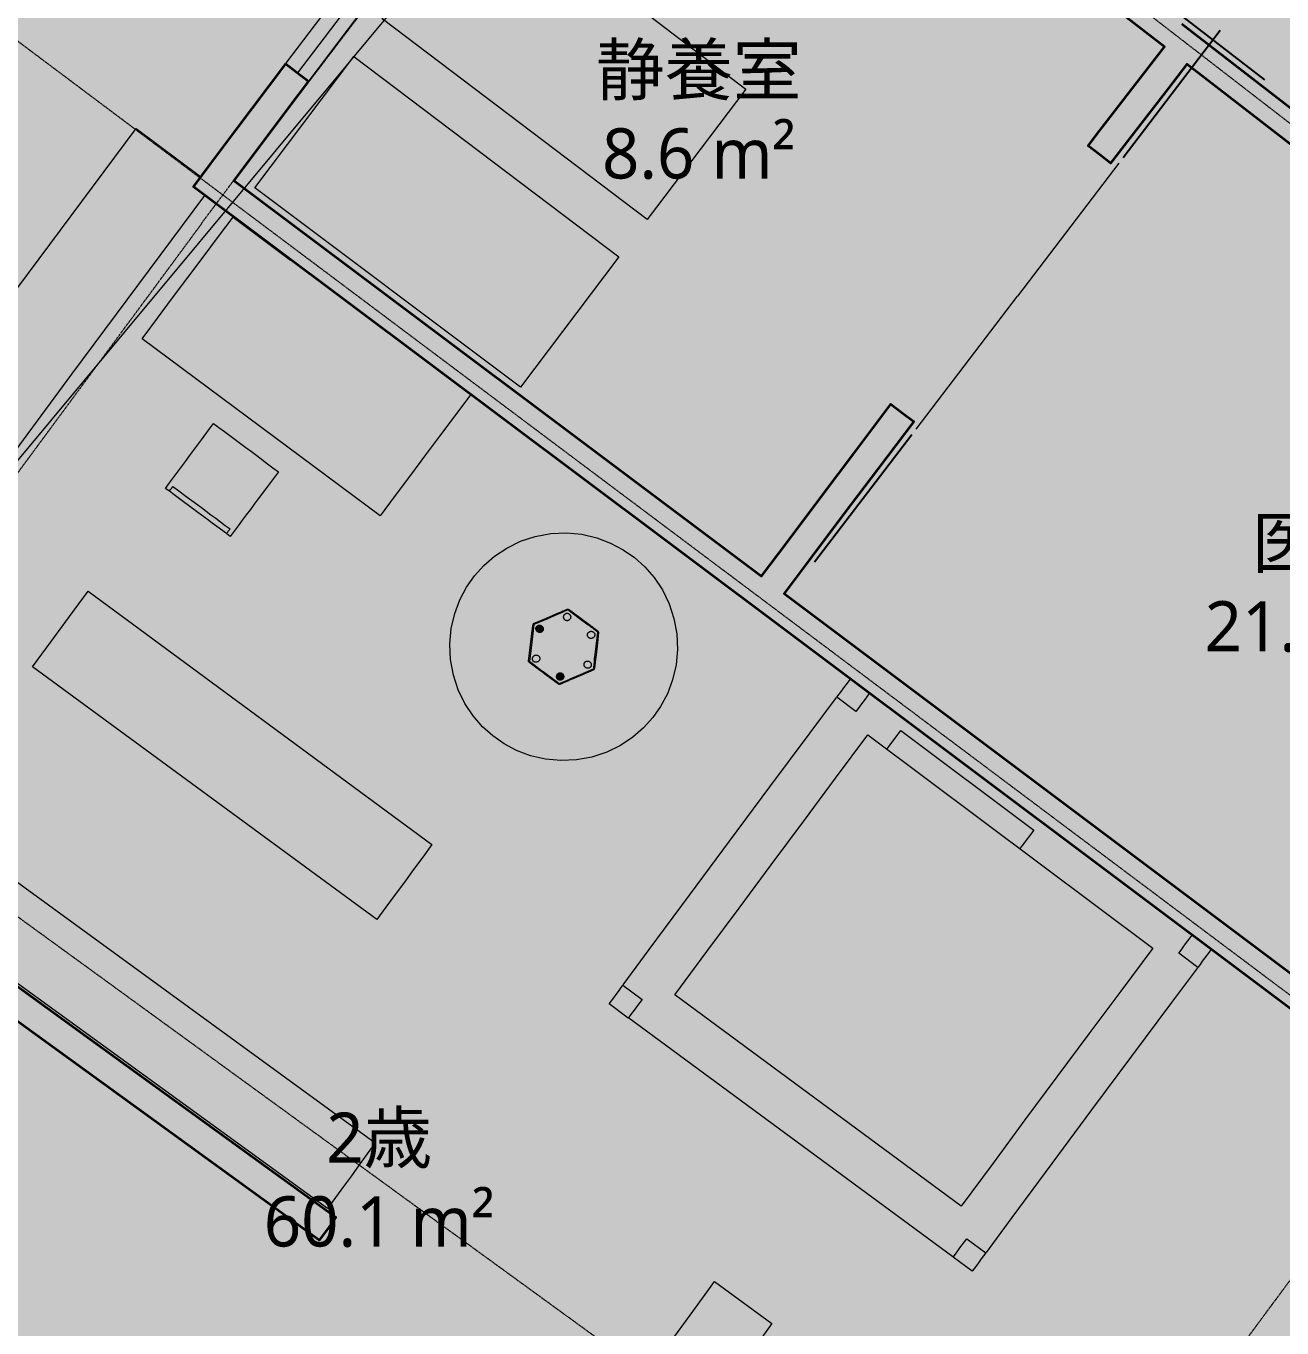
# Model space of a CAD drawing. Header units: millimetres. Extents: x -100577 to 287200, y -212120 to 238461.
# Drawn here: x 46354 to 51647, y 20562 to 26048 of the extents above; entities that cross this region are included whole.
import ezdxf

# ---------------------------------------------------------------- set-up
doc = ezdxf.new("R2010")
doc.units = ezdxf.units.MM
doc.linetypes.add('DASHDOT', pattern=[3.556, 2.54, -0.508, 0, -0.508])
doc.linetypes.add('PHANTOM', pattern=[6.35, 3.175, -0.635, 0.635, -0.635, 0.635, -0.635])
for name, color, linetype, lineweight in [('01_切断（構造・壁）', 7, 'Continuous', 35), ('02_切断（家具）', 8, 'Continuous', 18), ('03_切断（ガラス）', 5, 'Continuous', 13), ('06_部屋の色', 8, 'Continuous', 0), ('07_切断（建具）', 7, 'Continuous', 18), ('11_見えがかり（家具）', 8, 'Continuous', 9), ('20_上部（屋根の外形・梁）', 8, 'PHANTOM', 9), ('40_通り芯', 1, 'DASHDOT', 9), ('50_寸法', 3, 'Continuous', 9), ('60_部屋名・面積', 7, 'Continuous', 13), ('70_断面の位置', 6, 'DASHDOT', 9)]:
    doc.layers.add(name, color=color, linetype=linetype, lineweight=lineweight)
doc.styles.add('JP', font='NotoSansCJKjp-Regular.otf')

msp = doc.modelspace()

# ---------------------------------------------------------------- hatches: boundary and pattern name
at = {"layer": '02_切断（家具）'}
for points in [[(48494.3, 23525.6), (48492.5, 23529.4), (48492.5, 23529.4), (48492.9, 23529.6), (48547.5, 23553.1), (48591.1, 23571.9), (48594.9, 23573.6), (48598.7, 23575.2), (48602.4, 23576.8), (48606.2, 23578.4), (48610, 23580.1), (48613.7, 23581.7), (48617.5, 23583.3), (48621.3, 23584.9), (48625, 23586.6), (48628.8, 23588.2), (48632.6, 23589.8), (48632.7, 23589.8), (48632.8, 23589.9), (48633, 23590), (48633.2, 23590.1), (48633.5, 23590.2), (48634, 23590.4), (48634.8, 23590.8), (48636.3, 23591.4), (48637.8, 23587.6), (48603.9, 23572.9), (48600.1, 23571.3), (48596.4, 23569.7), (48592.6, 23568), (48548.9, 23549.2), (48494.3, 23525.6)], [(48760.1, 23496.5), (48760, 23496.6), (48759.9, 23496.7), (48756.6, 23499.1), (48753.3, 23501.6), (48750, 23504), (48746.7, 23506.5), (48743.5, 23508.9), (48740.2, 23511.4), (48736.9, 23513.8), (48733.6, 23516.3), (48730.3, 23518.7), (48727, 23521.2), (48723.7, 23523.6), (48685.5, 23552), (48637.8, 23587.6), (48640.1, 23591), (48640.2, 23591), (48640.5, 23590.7), (48688.2, 23555.2), (48726.3, 23526.8), (48729.6, 23524.4), (48732.9, 23521.9), (48736.2, 23519.5), (48739.5, 23517), (48742.8, 23514.6), (48746.1, 23512.1), (48749.4, 23509.7), (48752.7, 23507.2), (48755.9, 23504.8), (48759.2, 23502.3), (48762.5, 23499.9), (48762.6, 23499.8), (48762.7, 23499.7), (48762.9, 23499.6), (48763.1, 23499.5), (48763.4, 23499.3), (48763.8, 23499), (48764.5, 23498.5), (48765.8, 23497.4), (48763.2, 23494.2), (48761.8, 23495.2), (48761.1, 23495.7), (48760.7, 23496), (48760.5, 23496.3), (48760.3, 23496.4), (48760.1, 23496.5)], [(48476.1, 23370.4), (48472, 23370.7), (48472, 23370.7), (48472.1, 23371.2), (48478.8, 23429), (48484.3, 23476.3), (48484.8, 23480.5), (48485.3, 23484.6), (48485.8, 23488.8), (48486.3, 23493), (48486.8, 23497.1), (48487.3, 23501.3), (48487.8, 23505.5), (48488.2, 23509.6), (48488.7, 23513.8), (48489.2, 23518), (48489.7, 23522.1), (48489.7, 23522.2), (48489.7, 23522.3), (48494.3, 23525.6), (48494.1, 23523.9), (48494, 23523.1), (48493.9, 23522.6), (48493.9, 23522.2), (48493.9, 23522), (48493.8, 23521.8), (48493.8, 23521.7), (48493.8, 23521.6), (48493.8, 23521.5), (48493.3, 23517.3), (48492.8, 23513.1), (48492.3, 23509), (48491.9, 23504.8), (48491.4, 23500.6), (48490.9, 23496.4), (48490.4, 23492.3), (48489.9, 23488.1), (48489.4, 23483.9), (48488.9, 23479.8), (48488.4, 23475.6), (48482.9, 23428.3), (48476.1, 23370.4)], [(48515.7, 23492.9), (48514.2, 23493.2), (48513.7, 23493.4), (48512.3, 23494), (48511.8, 23494.2), (48510.5, 23494.9), (48510.1, 23495.2), (48509, 23496), (48508.6, 23496.4), (48507.6, 23497.3), (48507.2, 23497.7), (48506.3, 23498.8), (48506, 23499.2), (48505.1, 23500.4), (48504.9, 23500.9), (48504.2, 23502.3), (48504, 23502.8), (48503.5, 23504.3), (48503.3, 23504.8), (48503, 23506.4), (48503, 23506.9), (48502.9, 23508.5), (48502.9, 23509), (48503, 23510.5), (48503.1, 23511.1), (48503.5, 23512.5), (48503.6, 23513), (48504.1, 23514.4), (48504.4, 23514.8), (48505, 23516), (48505.3, 23516.4), (48506, 23517.5), (48506.4, 23517.9), (48507.3, 23518.9), (48507.7, 23519.2), (48508.7, 23520.1), (48509.1, 23520.4), (48510.4, 23521.1), (48510.9, 23521.4), (48512.2, 23522), (48512.7, 23522.2), (48514.2, 23522.6), (48514.8, 23522.7), (48516.3, 23522.9), (48516.8, 23522.9), (48518.4, 23523), (48519, 23522.9), (48520.5, 23522.7), (48521.1, 23522.6), (48522.5, 23522.2), (48523, 23522), (48524.4, 23521.5), (48524.9, 23521.2), (48526.2, 23520.5), (48526.6, 23520.2), (48527.7, 23519.4), (48528.1, 23519.1), (48529.1, 23518.2), (48529.5, 23517.8), (48530.5, 23516.7), (48530.8, 23516.2), (48531.6, 23515), (48531.9, 23514.5), (48532.6, 23513.2), (48532.7, 23512.6), (48533.3, 23511.2), (48533.4, 23510.6), (48533.7, 23509.1), (48533.7, 23508.5), (48533.8, 23507), (48533.8, 23506.4), (48533.7, 23504.9), (48533.6, 23504.4), (48533.3, 23502.9), (48533.1, 23502.4), (48532.6, 23501.1), (48532.3, 23500.6), (48531.7, 23499.4), (48531.4, 23499), (48530.7, 23497.9), (48530.3, 23497.6), (48529.4, 23496.6), (48529.1, 23496.3), (48528, 23495.4), (48527.6, 23495.1), (48526.3, 23494.3), (48525.9, 23494.1), (48524.5, 23493.5), (48524, 23493.3), (48522.5, 23492.9), (48522, 23492.8), (48520.4, 23492.5)], [(48763.2, 23494.2), (48767.3, 23493.9), (48767.3, 23493.9), (48767.3, 23493.4), (48760.4, 23434.4), (48754.9, 23387.2), (48754.4, 23383.1), (48753.9, 23379), (48753.4, 23375), (48753, 23370.9), (48752.5, 23366.8), (48752, 23362.7), (48751.5, 23358.7), (48751.1, 23354.6), (48750.6, 23350.5), (48750.1, 23346.5), (48749.6, 23342.4), (48749.6, 23342.3), (48750.3, 23383.8), (48750.8, 23387.9), (48756.3, 23435.1), (48763.2, 23494.2)], [(48556.1, 23310.9), (48556.1, 23310.9), (48556.4, 23310.6), (48563.9, 23305), (48571.4, 23299.5), (48578.9, 23293.9), (48586.3, 23288.4), (48594.6, 23282.2), (48601.5, 23277), (48600.5, 23275.5), (48599.2, 23273.6), (48592.3, 23278.8), (48584, 23284.9), (48576.5, 23290.5), (48569, 23296.1), (48561.6, 23301.6), (48554.1, 23307.2), (48553.7, 23307.5), (48552.3, 23308.5), (48548, 23311.7), (48531.4, 23324), (48524, 23329.6), (48478.1, 23363.8), (48477.3, 23364.3), (48475.6, 23365.6), (48473.5, 23367.2), (48474.7, 23368.6), (48476.1, 23370.4), (48478.2, 23368.8), (48480, 23367.5), (48480.7, 23367), (48526.5, 23332.9), (48533.9, 23327.4), (48550.4, 23315.1), (48554.6, 23312)], [(48596.1, 23319.4), (48597.3, 23320.2), (48597.8, 23320.5), (48599.1, 23321.2), (48599.6, 23321.4), (48601.1, 23322), (48601.6, 23322.1), (48603.1, 23322.4), (48603.6, 23322.4), (48605.1, 23322.6), (48605.7, 23322.5), (48607.2, 23322.4), (48607.7, 23322.3), (48609.2, 23322), (48609.6, 23321.8), (48611, 23321.3), (48611.4, 23321.1), (48612.7, 23320.4), (48613.1, 23320.2), (48614.2, 23319.4), (48614.5, 23319.1), (48615.5, 23318.2), (48615.9, 23317.8), (48616.8, 23316.7), (48617.1, 23316.3), (48617.9, 23315), (48618.1, 23314.5), (48618.8, 23313.2), (48619, 23312.6), (48619.5, 23311.1), (48619.6, 23310.6), (48619.9, 23309), (48619.9, 23308.5), (48620, 23306.9), (48620, 23306.3), (48619.9, 23304.7), (48619.8, 23304.2), (48619.4, 23302.7), (48619.3, 23302.1), (48618.8, 23300.7), (48618.5, 23300.3), (48617.9, 23299), (48617.6, 23298.5), (48616.9, 23297.4), (48616.6, 23297), (48615.7, 23295.9), (48615.3, 23295.6), (48614.3, 23294.6), (48613.9, 23294.3), (48612.7, 23293.4), (48612.2, 23293.2), (48610.9, 23292.4), (48610.4, 23292.2), (48609, 23291.7), (48608.4, 23291.6), (48606.9, 23291.3), (48606.4, 23291.2), (48604.9, 23291.1), (48604.3, 23291.2), (48602.8, 23291.3), (48602.3, 23291.4), (48600.9, 23291.7), (48600.4, 23291.9), (48599, 23292.3), (48598.6, 23292.6), (48597.3, 23293.2), (48596.9, 23293.5), (48595.9, 23294.3), (48595.5, 23294.6), (48594.5, 23295.5), (48594.1, 23295.9), (48593.2, 23297), (48592.9, 23297.4), (48592.1, 23298.6), (48591.9, 23299.1), (48591.2, 23300.5), (48591, 23301), (48590.5, 23302.5), (48590.4, 23303.1), (48590.1, 23304.6), (48590.1, 23305.2), (48590, 23306.8), (48590, 23307.4), (48590.2, 23308.9), (48590.3, 23309.5), (48590.6, 23311), (48590.8, 23311.5), (48591.2, 23312.9), (48591.5, 23313.4), (48592.1, 23314.7), (48592.4, 23315.1), (48593.1, 23316.3), (48593.4, 23316.7), (48594.3, 23317.7), (48594.7, 23318.1), (48595.7, 23319.1), (48596.1, 23319.4)], [(48745.1, 23339), (48746.8, 23335.2), (48746.9, 23335.2), (48746.4, 23335), (48691.9, 23311.5), (48648.2, 23292.7), (48644.4, 23291), (48640.7, 23289.4), (48636.9, 23287.8), (48633.1, 23286.2), (48629.4, 23284.5), (48625.6, 23282.9), (48621.8, 23281.3), (48618.1, 23279.7), (48614.3, 23278), (48610.6, 23276.4), (48606.8, 23274.8), (48606.7, 23274.7), (48606.5, 23274.7), (48606.4, 23274.6), (48606.2, 23274.5), (48605.8, 23274.4), (48605.4, 23274.2), (48604.6, 23273.8), (48603, 23273.2), (48601.5, 23277), (48635.5, 23291.7), (48639.2, 23293.3), (48643, 23294.9), (48646.8, 23296.5), (48690.5, 23315.4), (48745.1, 23339)]]:
    msp.add_hatch(color=8, dxfattribs=at).paths.add_polyline_path(points)
at = {"layer": '06_部屋の色', "true_color": 0xd8ccb8}
msp.add_hatch(color=8, dxfattribs=at).paths.add_polyline_path([(48484, 29997.5), (48526.6, 29970.7), (48570.8, 29946.1), (48616.4, 29923.2), (48663.1, 29901.7), (48710.4, 29881), (48762.7, 29866.6), (48822.9, 29862.5), (48889.3, 29866.1), (48960, 29875.1), (49032.9, 29887.1), (49106.4, 29899.7), (49178.4, 29910.5), (49247.1, 29917.1), (49310.6, 29917.1), (49371.8, 29914), (49434, 29912.4), (49496.4, 29910.8), (49557.8, 29908.1), (49617.4, 29903), (49674.1, 29894.3), (49727, 29880.8), (49775.2, 29861.2), (49817.6, 29834.3), (49856.9, 29803.3), (49896.1, 29772.3), (49935.3, 29741.3), (49974.6, 29710.3), (50013.8, 29679.3), (50053, 29648.3), (50092.2, 29617.3), (50131.5, 29586.3), (50170.7, 29555.3), (50209.9, 29524.3), (50249.2, 29493.3), (50327.6, 29431.3), (50366.9, 29400.4), (50404, 29366.7), (50437.2, 29327.9), (50466.8, 29284.7), (50493.3, 29237.5), (50517.2, 29186.9), (50538.7, 29133.4), (50558.4, 29077.5), (50576.7, 29019.7), (50593.9, 28960.7), (50610.5, 28900.8), (50626.9, 28840.7), (50643.5, 28780.8), (50660.7, 28721.8), (50678.9, 28664.1), (50698.7, 28608.2), (50720.2, 28554.7), (50742.2, 28501.6), (50762.8, 28447), (50782.4, 28391), (50801.3, 28334), (50819.5, 28276.2), (50837.4, 28218.1), (50855.3, 28159.8), (50873.2, 28101.7), (50891.6, 28044.1), (50910.5, 27987.2), (50930.3, 27931.4), (50951.2, 27877), (50973.3, 27824.3), (50997, 27773.5), (51022.5, 27725), (51050, 27679), (51079.8, 27635.9), (51111.9, 27595.9), (51146.9, 27559.4), (51184.7, 27526.6), (51224.3, 27496.1), (51264.2, 27466), (51304.6, 27436.4), (51345.2, 27407.3), (51386.3, 27378.6), (51427.6, 27350.2), (51469.2, 27322.3), (51511.1, 27294.7), (51553.3, 27267.5), (51595.7, 27240.5), (51638.4, 27213.9), (51681.2, 27187.5), (51724.3, 27161.4), (51767.5, 27135.5), (51810.9, 27109.8), (51854.4, 27084.3), (51898.1, 27058.9), (51941.8, 27033.7), (51987.3, 27010.6), (52035.7, 26991.3), (52086.6, 26975.2), (52139.5, 26961.6), (52194, 26950), (52249.5, 26939.9), (52305.7, 26930.5), (52362.1, 26921.4), (52418.2, 26911.9), (52473.6, 26901.4), (52527.7, 26889.4), (52580.2, 26875.3), (52630.5, 26858.5), (52678.3, 26838.4), (52723, 26814.4), (52764.2, 26785.9), (52803.4, 26754.8), (52842.2, 26723.3), (52880.6, 26691.3), (52918.8, 26658.9), (52956.6, 26626.2), (52994.2, 26593.1), (53031.5, 26559.6), (53068.6, 26525.9), (53105.5, 26491.9), (53142.1, 26457.6), (53178.6, 26423.1), (53214.9, 26388.3), (53251, 26353.4), (53287.1, 26318.3), (53322.9, 26283), (53358.7, 26247.6), (53394.4, 26212.2), (53430.1, 26176.6), (53464.6, 26139.6), (53497.2, 26100.2), (53528.1, 26058.6), (53557.6, 26015.1), (53585.9, 25970.2), (53613.3, 25924.1), (53639.9, 25877.1), (53666.2, 25829.5), (53692.2, 25781.7), (53718.4, 25734), (53744.9, 25686.8), (53771.9, 25640.3), (53799.8, 25594.8), (53828.7, 25550.7), (53859, 25508.3), (53890.9, 25467.9), (53924.6, 25429.9), (53960.4, 25394.5), (53998.5, 25362.1), (54039.1, 25332.8), (54081.9, 25306.4), (54126.7, 25282.5), (54173.4, 25260.9), (54221.6, 25241.4), (54271.2, 25223.6), (54321.9, 25207.3), (54373.6, 25192.2), (54426, 25178), (54478.9, 25164.4), (54532.2, 25151.3), (54585.5, 25138.3), (54638.7, 25125.1), (54691.6, 25111.4), (54743.9, 25097.1), (54795.4, 25081.8), (54846, 25065.2), (54896.6, 25048.7), (54948.2, 25033.5), (55000.7, 25019.4), (55053.8, 25006.1), (55107.3, 24993.3), (55161.1, 24980.9), (55214.8, 24968.4), (55268.4, 24955.7), (55321.6, 24942.5), (55374.2, 24928.5), (55426, 24913.5), (55476.7, 24897.2), (55526.3, 24879.4), (55574.5, 24859.8), (55621, 24838.1), (55665.7, 24814.1), (55708.4, 24787.5), (55748.9, 24758.1), (55786.9, 24725.6), (55822.7, 24690.2), (55856.5, 24652.2), (55888.4, 24612), (55918.8, 24569.7), (55947.8, 24525.6), (55975.7, 24480.1), (56002.6, 24433.5), (56028.9, 24386), (56054.7, 24337.9), (56105.9, 24241.1), (56131.7, 24193), (56157.9, 24145.4), (56184.8, 24098.7), (56212.6, 24053.1), (56240.1, 24007.1), (56266, 23959.2), (56290.8, 23909.8), (56314.9, 23859.4), (56338.6, 23808.7), (56362.3, 23757.9), (56386.4, 23707.7), (56411.4, 23658.5), (56437.5, 23610.7), (56465.1, 23565), (56494.8, 23521.7), (56526.7, 23481.4), (56561.3, 23444.5), (56599, 23411.6), (56639.4, 23382.1), (56681.7, 23355.1), (56725.8, 23330.2), (56771.2, 23307.1), (56817.9, 23285.6), (56865.5, 23265.3), (56913.9, 23245.9), (56962.7, 23227.2), (57011.8, 23208.7), (57060.8, 23190.2), (57109.6, 23171.4), (57157.9, 23152), (57205.5, 23131.7), (57252.2, 23110.1), (57297.6, 23087), (57341.6, 23062.1), (57383.9, 23035), (57424.3, 23005.5), (57463.5, 22974.4), (57502.5, 22943.1), (57541.2, 22911.5), (57579.8, 22879.7), (57618.2, 22847.7), (57656.5, 22815.5), (57694.7, 22783.2), (57732.8, 22750.7), (57770.8, 22718.1), (57808.8, 22685.5), (57846.7, 22652.9), (57884.6, 22620.3), (57922.2, 22587.2), (57959.2, 22553.3), (57995.8, 22518.9), (58032, 22484.1), (58068.1, 22449), (58104.1, 22413.9), (58140.2, 22379), (58176.6, 22344.4), (58213.4, 22310.3), (58250.8, 22276.9), (58288.8, 22244.4), (58327.7, 22213), (58367.1, 22182.1), (58406.4, 22151.3), (58445.7, 22120.4), (58485.1, 22089.6), (58524.4, 22058.7), (58563.8, 22027.9), (58603.1, 21997), (58642.5, 21966.2), (58681.8, 21935.3), (58721.2, 21904.5), (58760.5, 21873.6), (58839.2, 21811.9), (58878.5, 21781.1), (58917.9, 21750.2), (58957.2, 21719.3), (58996.6, 21688.5), (59035.9, 21657.6), (59075.3, 21626.8), (59114.6, 21595.9), (59193.3, 21534.2), (58357.3, 20468.5), (47516.8, 28845.6), (48443.6, 30026.9)])
at = {"layer": '06_部屋の色', "true_color": 0xe9dfcf}
for points in [[(57480.7, 19374.8), (57508.6, 19353.6), (56659.9, 18238.6), (56659.9, 18238.6), (56631.9, 18259.6), (45698.9, 26455.5), (47517.6, 28845), (47631.5, 28756.9), (58329.6, 20489.9)], [(43916.2, 24038.5), (44018.3, 24176.9), (44126.2, 24323), (44226.8, 24459.4), (44382.2, 24669.9), (45389.4, 26034.1), (45490.1, 26170.5), (45699.9, 26454.7), (47138.7, 25376.2), (46746.2, 24851.1), (46295.4, 24243.3), (45846.9, 23633.9), (45370.5, 22981.2), (44956.5, 22409.9), (44514.8, 21795.5), (44075.4, 21179.4), (43638.2, 20561.7), (42168.6, 21597.6), (42263.8, 21730.5), (42271.2, 21740.8), (42371.6, 21881.1), (42491.7, 22048.8), (42653.5, 22274.8), (43593, 23587.2), (43697.9, 23733.7), (43916.2, 24038.5)], [(55827.7, 17111.3), (54995.4, 15984), (54967.1, 16004.6), (43915.3, 24039.7), (45698.9, 26455.5), (56631.9, 18259.6), (55799.5, 17132.1)], [(53364.1, 13705.3), (53335.5, 13725.5), (42167.3, 21598), (43915.3, 24039.7), (54967.1, 16004.6), (54151.3, 14865), (54179.8, 14844.7)]]:
    msp.add_hatch(color=8, dxfattribs=at).paths.add_polyline_path(points)
at = {"layer": '06_部屋の色', "true_color": 0xd9d3ec}
for points in [[(48487.2, 27155.3), (48035.4, 26564), (47585.8, 25971), (47138.3, 25376.4), (45858.1, 26336.1), (46309.1, 26935.4), (46762.2, 27533), (47217.6, 28129), (47582.6, 28603.1), (47644.7, 28555.8), (47653.9, 28567.9), (47736.2, 28676), (48941.1, 27745)], [(49899.8, 24223.1), (49458.7, 23637), (47138.3, 25376.4), (47585.8, 25971), (48035.4, 26564), (48487.2, 27155.3), (48941.1, 27745), (51235.8, 25971.7), (50788.3, 25390.5), (50343, 24807.6)], [(55884.3, 19702.5), (55459.7, 19138.3), (49458.7, 23637), (49899.8, 24223.1), (50343, 24807.6), (50788.3, 25390.5), (51235.8, 25971.7), (57170.3, 21385.7), (56739.6, 20826.2), (56310.9, 20265.1)]]:
    msp.add_hatch(color=8, dxfattribs=at).paths.add_polyline_path(points)
at = {"layer": '06_部屋の色', "true_color": 0xc5de9a}
msp.add_hatch(color=8, dxfattribs=at).paths.add_polyline_path([(44700.4, 22054.2), (44968, 22425.8), (45236.5, 22796.8), (45370.5, 22981.2), (45505.8, 23167.2), (45775.9, 23537), (46046.9, 23906.2), (46318.7, 24274.8), (46591.3, 24642.8), (46864.8, 25010.1), (47139, 25376.9), (52144.6, 21624.5), (55460.4, 19138.8), (55200.2, 18790.8), (54940.7, 18442.2), (54682, 18093), (54424.1, 17743.3), (54167, 17393), (53910.7, 17042.1), (53785.3, 16869.6), (53782.4, 16865.6), (53782.4, 16865.6), (53655.2, 16690.6), (53400.4, 16338.6), (53146.5, 15986), (52893.3, 15632.8), (52641, 15279), (52389.4, 14924.7), (52138.7, 14569.8), (52138.6, 14569.8), (46534.4, 18520.2), (43638.2, 20561.7), (43638.2, 20561.7), (43902.5, 20935.7), (44167.6, 21309.1), (44433.6, 21682)])
at = {"layer": '06_部屋の色', "true_color": 0xd5ebee}
msp.add_hatch(color=8, dxfattribs=at).paths.add_polyline_path([(43641.3, 20566.1), (43890.7, 20919), (43907.3, 20942.4), (44149.1, 21283.1), (44177.7, 21323.2), (44413.5, 21653.8), (44447.8, 21701.9), (44681, 22027.1), (44718.2, 22079), (44950.9, 22402.1), (44988.3, 22453.8), (45193.3, 22737.2), (47622.4, 20976.7), (47481.7, 20782.3), (47341.2, 20587.8), (47201, 20393.1), (47061, 20198.2), (46921.2, 20003.1), (46781.7, 19807.9), (46642.4, 19612.6), (46503.3, 19417), (46364.5, 19221.3), (46225.9, 19025.4), (46087.6, 18829.4), (43635.5, 20557.8), (43637.5, 20560.6)])

# ---------------------------------------------------------------- linework, layer by layer
at = {"layer": '01_切断（構造・壁）'}
for points in [[(52076.7, 25245.2), (51246.1, 25886.8), (51169, 25786.8), (51087, 25680.2), (50925.2, 25470.3), (50878, 25506.5), (50830.1, 25543.4), (50830.1, 25543.4), (50830.1, 25543.4), (50878.2, 25605.8), (51026.9, 25798.8), (51151.7, 25960.9), (50943.2, 26122)], [(51225.5, 26056.7), (54153.8, 23792.6)], [(52213.8, 21508.9), (49034.6, 23891), (47059.2, 25371), (47059.2, 25371), (47059.2, 25371), (47059.2, 25371), (47132.2, 25468.1), (47237.9, 25608.6), (47448.2, 25888.4), (47448.2, 25888.4), (47448.2, 25888.4)], [(47448.2, 25888.4), (47492.2, 25855.2), (47510.2, 25841.6), (47544, 25816.1), (47461, 25705.7), (47399.1, 25623.3), (47229.2, 25397.4), (49453, 23729.2), (49558.4, 23869.5), (49704.6, 24064), (49850.8, 24257.6), (49999.4, 24454.3), (49999.4, 24454.3), (49999.4, 24454.3), (50046.9, 24418.4), (50095.1, 24381.9), (49946.6, 24185.2), (49800.4, 23991.8), (49654.4, 23797.4), (49637.3, 23774.8), (49549, 23657.2), (51595.2, 22122.1), (53457.5, 20725.1)], [(46320.9, 21851), (46004.7, 22080), (45257.4, 22621.2), (45252.1, 22614), (45252.1, 22614), (45252.1, 22614), (45215.7, 22640.4), (45155, 22684.3), (45170.2, 22705.4), (45195.7, 22740.6), (45195.7, 22740.6), (45230.7, 22788.9), (45230.5, 22790.1), (45230.5, 22790.1), (45230.5, 22790.1), (46624.2, 21779.2), (47364.8, 21242), (47659.7, 21028.2), (47627.9, 20984.3), (47589.9, 20931.8), (47109.1, 21280), (46320.9, 21851)]]:
    msp.add_lwpolyline(points, dxfattribs=at)
at = {"layer": '02_切断（家具）'}
for points in [[(48494.3, 23525.6), (48492.5, 23529.4), (48492.5, 23529.4), (48492.9, 23529.6), (48547.5, 23553.1), (48591.1, 23571.9), (48594.9, 23573.6), (48598.7, 23575.2), (48602.4, 23576.8), (48606.2, 23578.4), (48610, 23580.1), (48613.7, 23581.7), (48617.5, 23583.3), (48621.3, 23584.9), (48625, 23586.6), (48628.8, 23588.2), (48632.6, 23589.8), (48632.7, 23589.8), (48632.8, 23589.9), (48633, 23590), (48633.2, 23590.1), (48633.5, 23590.2), (48634, 23590.4), (48634.8, 23590.8), (48636.3, 23591.4), (48637.8, 23587.6), (48603.9, 23572.9), (48600.1, 23571.3), (48596.4, 23569.7), (48592.6, 23568), (48548.9, 23549.2), (48494.3, 23525.6), (48494.3, 23525.6)], [(48619.5, 23555.6), (48619.4, 23556.1), (48619.3, 23557.7), (48619.4, 23558.3), (48619.5, 23559.9), (48619.6, 23560.4), (48619.9, 23561.9), (48620.1, 23562.4), (48620.6, 23563.9), (48620.8, 23564.3), (48621.4, 23565.6), (48621.7, 23566.1), (48622.5, 23567.2), (48622.8, 23567.6), (48623.6, 23568.7), (48624, 23569), (48625, 23570), (48625.5, 23570.3), (48626.7, 23571.2), (48627.1, 23571.4), (48628.4, 23572.1), (48629, 23572.3), (48630.4, 23572.9), (48630.9, 23573), (48632.4, 23573.3), (48633, 23573.4), (48634.5, 23573.5), (48635, 23573.4), (48636.5, 23573.3), (48637, 23573.2), (48638.5, 23572.9), (48639, 23572.7), (48640.3, 23572.2), (48640.8, 23572), (48642, 23571.4), (48642.4, 23571.1), (48643.5, 23570.3), (48643.9, 23570), (48644.9, 23569.1), (48645.2, 23568.7), (48646.1, 23567.6), (48646.4, 23567.2), (48647.2, 23566), (48647.5, 23565.5), (48648.1, 23564.1), (48648.3, 23563.5), (48648.8, 23562.1), (48648.9, 23561.5), (48649.2, 23559.9), (48649.3, 23559.4), (48649.3, 23557.8), (48649.3, 23557.2), (48649.2, 23555.6)], [(48643.2, 23545.2), (48642, 23544.3), (48641.5, 23544.1), (48640.2, 23543.4), (48639.7, 23543.2), (48638.3, 23542.6), (48637.8, 23542.5), (48636.3, 23542.2), (48635.7, 23542.1), (48634.2, 23542), (48633.7, 23542.1), (48632.2, 23542.2), (48631.6, 23542.3), (48630.2, 23542.6), (48629.7, 23542.8), (48628.4, 23543.3), (48627.9, 23543.5), (48626.7, 23544.2), (48626.3, 23544.4), (48625.2, 23545.2), (48624.8, 23545.5), (48623.8, 23546.4), (48623.5, 23546.8), (48622.6, 23547.9), (48622.3, 23548.3), (48621.4, 23549.6), (48621.2, 23550.1), (48620.5, 23551.4), (48620.4, 23552), (48619.9, 23553.4), (48619.8, 23554), (48619.5, 23555.6)], [(48760.1, 23496.5), (48760, 23496.6), (48759.9, 23496.7), (48756.6, 23499.1), (48753.3, 23501.6), (48750, 23504), (48746.7, 23506.5), (48743.5, 23508.9), (48740.2, 23511.4), (48736.9, 23513.8), (48733.6, 23516.3), (48730.3, 23518.7), (48727, 23521.2), (48723.7, 23523.6), (48685.5, 23552), (48637.8, 23587.6), (48640.1, 23591), (48640.2, 23591), (48640.5, 23590.7), (48688.2, 23555.2), (48726.3, 23526.8), (48729.6, 23524.4), (48732.9, 23521.9), (48736.2, 23519.5), (48739.5, 23517), (48742.8, 23514.6), (48746.1, 23512.1), (48749.4, 23509.7), (48752.7, 23507.2), (48755.9, 23504.8), (48759.2, 23502.3), (48762.5, 23499.9), (48762.6, 23499.8), (48762.7, 23499.7), (48762.9, 23499.6), (48763.1, 23499.5), (48763.4, 23499.3), (48763.8, 23499), (48764.5, 23498.5), (48765.8, 23497.4), (48763.2, 23494.2), (48761.8, 23495.2), (48761.1, 23495.7), (48760.7, 23496), (48760.5, 23496.3), (48760.3, 23496.4), (48760.1, 23496.5), (48760.1, 23496.5)], [(48649.2, 23555.6), (48649.1, 23555.1), (48648.8, 23553.6), (48648.6, 23553.1), (48648.1, 23551.6), (48647.9, 23551.2), (48647.2, 23549.9), (48647, 23549.5), (48646.2, 23548.3), (48645.9, 23547.9), (48645, 23546.9), (48644.7, 23546.5), (48643.6, 23545.5), (48643.2, 23545.2)], [(48476.1, 23370.4), (48472, 23370.7), (48472, 23370.7), (48472.1, 23371.2), (48478.8, 23429), (48484.3, 23476.3), (48484.8, 23480.5), (48485.3, 23484.6), (48485.8, 23488.8), (48486.3, 23493), (48486.8, 23497.1), (48487.3, 23501.3), (48487.8, 23505.5), (48488.2, 23509.6), (48488.7, 23513.8), (48489.2, 23518), (48489.7, 23522.1), (48489.7, 23522.2), (48489.7, 23522.3), (48494.3, 23525.6), (48494.1, 23523.9), (48494, 23523.1), (48493.9, 23522.6), (48493.9, 23522.2), (48493.9, 23522), (48493.8, 23521.8), (48493.8, 23521.7), (48493.8, 23521.6), (48493.8, 23521.5), (48493.3, 23517.3), (48492.8, 23513.1), (48492.3, 23509), (48491.9, 23504.8), (48491.4, 23500.6), (48490.9, 23496.4), (48490.4, 23492.3), (48489.9, 23488.1), (48489.4, 23483.9), (48488.9, 23479.8), (48488.4, 23475.6), (48482.9, 23428.3), (48476.1, 23370.4), (48476.1, 23370.4)], [(48491.5, 23526.1), (48490.2, 23526.3), (48490, 23525)], [(48515.7, 23492.9), (48514.2, 23493.2), (48513.7, 23493.4), (48512.3, 23494), (48511.8, 23494.2), (48510.5, 23494.9), (48510.1, 23495.2), (48509, 23496), (48508.6, 23496.4), (48507.6, 23497.3), (48507.2, 23497.7), (48506.3, 23498.8), (48506, 23499.2), (48505.1, 23500.4), (48504.9, 23500.9), (48504.2, 23502.3), (48504, 23502.8), (48503.5, 23504.3), (48503.3, 23504.8), (48503, 23506.4), (48503, 23506.9), (48502.9, 23508.5), (48502.9, 23509), (48503, 23510.5), (48503.1, 23511.1), (48503.5, 23512.5), (48503.6, 23513), (48504.1, 23514.4), (48504.4, 23514.8), (48505, 23516), (48505.3, 23516.4), (48506, 23517.5), (48506.4, 23517.9), (48507.3, 23518.9), (48507.7, 23519.2), (48508.7, 23520.1), (48509.1, 23520.4), (48510.4, 23521.1), (48510.9, 23521.4), (48512.2, 23522), (48512.7, 23522.2), (48514.2, 23522.6), (48514.8, 23522.7), (48516.3, 23522.9), (48516.8, 23522.9), (48518.4, 23523), (48519, 23522.9), (48520.5, 23522.7), (48521.1, 23522.6), (48522.5, 23522.2), (48523, 23522), (48524.4, 23521.5), (48524.9, 23521.2), (48526.2, 23520.5), (48526.6, 23520.2), (48527.7, 23519.4), (48528.1, 23519.1), (48529.1, 23518.2), (48529.5, 23517.8), (48530.5, 23516.7), (48530.8, 23516.2), (48531.6, 23515), (48531.9, 23514.5), (48532.6, 23513.2), (48532.7, 23512.6), (48533.3, 23511.2), (48533.4, 23510.6), (48533.7, 23509.1), (48533.7, 23508.5), (48533.8, 23507), (48533.8, 23506.4), (48533.7, 23504.9), (48533.6, 23504.4), (48533.3, 23502.9), (48533.1, 23502.4), (48532.6, 23501.1), (48532.3, 23500.6), (48531.7, 23499.4), (48531.4, 23499), (48530.7, 23497.9), (48530.3, 23497.6), (48529.4, 23496.6), (48529.1, 23496.3), (48528, 23495.4), (48527.6, 23495.1), (48526.3, 23494.3), (48525.9, 23494.1), (48524.5, 23493.5), (48524, 23493.3), (48522.5, 23492.9), (48522, 23492.8), (48520.4, 23492.5), (48515.7, 23492.9)], [(48744.7, 23494.9), (48745.8, 23494.1), (48746.2, 23493.8), (48747.2, 23492.9), (48747.5, 23492.5), (48748.4, 23491.5), (48748.7, 23491), (48749.5, 23489.8), (48749.7, 23489.3), (48750.3, 23488), (48750.5, 23487.5), (48750.9, 23486.1), (48751, 23485.5), (48751.2, 23484), (48751.2, 23483.5), (48751.3, 23481.9), (48751.2, 23481.4), (48751, 23479.9), (48750.8, 23479.3), (48750.4, 23477.9), (48750.2, 23477.4), (48749.6, 23476.1), (48749.4, 23475.6), (48748.7, 23474.4), (48748.4, 23474), (48747.5, 23472.9), (48747.2, 23472.5), (48746.2, 23471.5), (48745.8, 23471.2), (48744.7, 23470.3), (48744.2, 23470), (48742.9, 23469.2), (48742.4, 23469), (48741, 23468.3), (48740.5, 23468.1), (48739, 23467.7), (48738.4, 23467.6), (48736.9, 23467.3), (48736.3, 23467.3), (48734.7, 23467.2), (48734.1, 23467.3), (48732.6, 23467.4), (48732.1, 23467.5), (48730.6, 23467.9), (48730.1, 23468.1), (48728.7, 23468.6), (48728.3, 23468.8), (48727, 23469.5), (48726.6, 23469.7), (48725.5, 23470.5), (48725.1, 23470.8), (48724.1, 23471.7), (48723.8, 23472.1), (48722.9, 23473.2), (48722.6, 23473.6), (48721.8, 23474.8), (48721.6, 23475.3), (48721, 23476.6), (48720.8, 23477.2), (48720.4, 23478.6), (48720.3, 23479.1), (48720.1, 23480.6), (48720.1, 23481.2), (48720.1, 23482.7), (48720.1, 23483.3), (48720.3, 23484.8), (48720.5, 23485.3), (48720.9, 23486.7), (48721.1, 23487.2), (48721.7, 23488.6), (48721.9, 23489), (48722.7, 23490.3), (48723, 23490.7), (48723.8, 23491.8), (48724.1, 23492.1), (48725.1, 23493.1), (48725.5, 23493.4), (48726.6, 23494.4), (48727.1, 23494.6), (48728.4, 23495.4), (48728.9, 23495.7), (48730.3, 23496.3)], [(48730.3, 23496.3), (48730.8, 23496.5), (48732.3, 23497), (48732.9, 23497.1), (48734.5, 23497.3), (48735, 23497.4), (48736.6, 23497.4), (48737.2, 23497.4), (48738.7, 23497.2), (48739.3, 23497.1), (48740.7, 23496.8), (48741.2, 23496.6), (48742.6, 23496.1), (48743.1, 23495.8), (48744.3, 23495.2), (48744.7, 23494.9)], [(48763.2, 23494.2), (48767.3, 23493.9), (48767.3, 23493.9), (48767.3, 23493.4), (48760.4, 23434.4), (48754.9, 23387.2), (48754.4, 23383.1), (48753.9, 23379), (48753.4, 23375), (48753, 23370.9), (48752.5, 23366.8), (48752, 23362.7), (48751.5, 23358.7), (48751.1, 23354.6), (48750.6, 23350.5), (48750.1, 23346.5), (48749.6, 23342.4), (48749.6, 23342.3), (48750.3, 23383.8), (48750.8, 23387.9), (48756.3, 23435.1), (48763.2, 23494.2), (48763.2, 23494.2)], [(48509.1, 23368.3), (48508.5, 23368.1), (48507, 23367.6), (48506.5, 23367.5), (48504.9, 23367.2), (48504.3, 23367.2), (48502.7, 23367.2), (48502.2, 23367.2), (48500.6, 23367.3), (48500.1, 23367.5), (48498.6, 23367.8), (48498.1, 23368), (48496.7, 23368.5), (48496.3, 23368.7), (48495, 23369.4), (48494.6, 23369.7), (48493.5, 23370.5), (48493.2, 23370.8), (48492.2, 23371.7), (48491.8, 23372.1), (48490.9, 23373.1), (48490.7, 23373.6), (48489.9, 23374.8), (48489.6, 23375.2), (48489, 23376.6), (48488.9, 23377.1), (48488.4, 23378.5), (48488.3, 23379.1), (48488.1, 23380.6), (48488.1, 23381.1), (48488.1, 23382.7), (48488.2, 23383.2), (48488.4, 23384.7), (48488.5, 23385.2), (48488.9, 23386.7), (48489.1, 23387.2)], [(48489.1, 23387.2), (48489.7, 23388.5), (48490, 23389), (48490.7, 23390.2), (48491, 23390.6), (48491.8, 23391.7), (48492.2, 23392.1), (48493.1, 23393.1), (48493.5, 23393.4), (48494.7, 23394.3), (48495.1, 23394.6), (48496.4, 23395.4), (48496.9, 23395.6), (48498.3, 23396.3), (48498.9, 23396.4), (48500.4, 23396.9), (48500.9, 23397), (48502.5, 23397.3), (48503.1, 23397.3), (48504.6, 23397.4), (48505.2, 23397.3), (48506.8, 23397.2), (48507.3, 23397.1), (48508.8, 23396.7), (48509.3, 23396.5), (48510.7, 23396), (48511.1, 23395.8), (48512.4, 23395.1), (48512.7, 23394.8), (48513.9, 23394.1), (48514.2, 23393.8), (48515.2, 23392.9), (48515.5, 23392.5), (48516.4, 23391.4), (48516.7, 23391), (48517.5, 23389.8), (48517.7, 23389.3), (48518.4, 23388), (48518.5, 23387.4), (48518.9, 23386), (48519, 23385.5), (48519.3, 23383.9), (48519.3, 23383.4), (48519.3, 23381.9), (48519.2, 23381.3), (48519, 23379.8), (48518.9, 23379.3), (48518.5, 23377.8), (48518.2, 23377.4), (48517.7, 23376), (48517.4, 23375.6), (48516.7, 23374.3), (48516.4, 23373.9), (48515.6, 23372.8), (48515.2, 23372.5), (48514.2, 23371.5), (48513.8, 23371.1), (48512.7, 23370.2), (48512.3, 23369.9), (48511, 23369.1)], [(48709.9, 23368), (48710.3, 23368.3), (48711.3, 23369.2), (48711.8, 23369.5), (48713, 23370.3), (48713.5, 23370.5), (48714.8, 23371.1), (48715.4, 23371.3), (48716.8, 23371.7), (48717.4, 23371.8), (48718.9, 23372.1), (48719.5, 23372.1), (48721, 23372.1), (48721.6, 23372), (48723.2, 23371.9), (48723.7, 23371.7), (48725.2, 23371.4)], [(48556.1, 23310.9), (48556.1, 23310.9), (48556.4, 23310.6), (48563.9, 23305), (48571.4, 23299.5), (48578.9, 23293.9), (48586.3, 23288.4), (48594.6, 23282.2), (48601.5, 23277), (48600.5, 23275.5), (48599.2, 23273.6), (48592.3, 23278.8), (48584, 23284.9), (48576.5, 23290.5), (48569, 23296.1), (48561.6, 23301.6), (48554.1, 23307.2), (48553.7, 23307.5), (48552.3, 23308.5), (48548, 23311.7), (48531.4, 23324), (48524, 23329.6), (48478.1, 23363.8), (48477.3, 23364.3), (48475.6, 23365.6), (48473.5, 23367.2), (48474.7, 23368.6), (48476.1, 23370.4), (48478.2, 23368.8), (48480, 23367.5), (48480.7, 23367), (48526.5, 23332.9), (48533.9, 23327.4), (48550.4, 23315.1), (48554.6, 23312), (48556.1, 23310.9)], [(48511, 23369.1), (48510.5, 23368.9), (48509.1, 23368.3)], [(48596.1, 23319.4), (48597.3, 23320.2), (48597.8, 23320.5), (48599.1, 23321.2), (48599.6, 23321.4), (48601.1, 23322), (48601.6, 23322.1), (48603.1, 23322.4), (48603.6, 23322.4), (48605.1, 23322.6), (48605.7, 23322.5), (48607.2, 23322.4), (48607.7, 23322.3), (48609.2, 23322), (48609.6, 23321.8), (48611, 23321.3), (48611.4, 23321.1), (48612.7, 23320.4), (48613.1, 23320.2), (48614.2, 23319.4), (48614.5, 23319.1), (48615.5, 23318.2), (48615.9, 23317.8), (48616.8, 23316.7), (48617.1, 23316.3), (48617.9, 23315), (48618.1, 23314.5), (48618.8, 23313.2), (48619, 23312.6), (48619.5, 23311.1), (48619.6, 23310.6), (48619.9, 23309), (48619.9, 23308.5), (48620, 23306.9), (48620, 23306.3), (48619.9, 23304.7), (48619.8, 23304.2), (48619.4, 23302.7), (48619.3, 23302.1), (48618.8, 23300.7), (48618.5, 23300.3), (48617.9, 23299), (48617.6, 23298.5), (48616.9, 23297.4), (48616.6, 23297), (48615.7, 23295.9), (48615.3, 23295.6), (48614.3, 23294.6), (48613.9, 23294.3), (48612.7, 23293.4), (48612.2, 23293.2), (48610.9, 23292.4), (48610.4, 23292.2), (48609, 23291.7), (48608.4, 23291.6), (48606.9, 23291.3), (48606.4, 23291.2), (48604.9, 23291.1), (48604.3, 23291.2), (48602.8, 23291.3), (48602.3, 23291.4), (48600.9, 23291.7), (48600.4, 23291.9), (48599, 23292.3), (48598.6, 23292.6), (48597.3, 23293.2), (48596.9, 23293.5), (48595.9, 23294.3), (48595.5, 23294.6), (48594.5, 23295.5), (48594.1, 23295.9), (48593.2, 23297), (48592.9, 23297.4), (48592.1, 23298.6), (48591.9, 23299.1), (48591.2, 23300.5), (48591, 23301), (48590.5, 23302.5), (48590.4, 23303.1), (48590.1, 23304.6), (48590.1, 23305.2), (48590, 23306.8), (48590, 23307.4), (48590.2, 23308.9), (48590.3, 23309.5), (48590.6, 23311), (48590.8, 23311.5), (48591.2, 23312.9), (48591.5, 23313.4), (48592.1, 23314.7), (48592.4, 23315.1), (48593.1, 23316.3), (48593.4, 23316.7), (48594.3, 23317.7), (48594.7, 23318.1), (48595.7, 23319.1), (48596.1, 23319.4), (48596.1, 23319.4)], [(48745.1, 23339), (48746.8, 23335.2), (48746.9, 23335.2), (48746.4, 23335), (48691.9, 23311.5), (48648.2, 23292.7), (48644.4, 23291), (48640.7, 23289.4), (48636.9, 23287.8), (48633.1, 23286.2), (48629.4, 23284.5), (48625.6, 23282.9), (48621.8, 23281.3), (48618.1, 23279.7), (48614.3, 23278), (48610.6, 23276.4), (48606.8, 23274.8), (48606.7, 23274.7), (48606.5, 23274.7), (48606.4, 23274.6), (48606.2, 23274.5), (48605.8, 23274.4), (48605.4, 23274.2), (48604.6, 23273.8), (48603, 23273.2), (48601.5, 23277), (48635.5, 23291.7), (48639.2, 23293.3), (48643, 23294.9), (48646.8, 23296.5), (48690.5, 23315.4), (48745.1, 23339), (48745.1, 23339)], [(48722.5, 23341.6), (48720.9, 23341.6), (48720.4, 23341.7), (48718.8, 23341.9), (48718.3, 23342), (48716.8, 23342.4), (48716.3, 23342.6), (48714.9, 23343.1), (48714.4, 23343.4), (48713.2, 23344.1), (48712.8, 23344.4), (48711.6, 23345.2), (48711.2, 23345.5), (48710.2, 23346.4), (48709.9, 23346.8), (48708.9, 23347.9), (48708.6, 23348.3), (48707.7, 23349.6), (48707.5, 23350.1), (48706.8, 23351.4), (48706.6, 23352), (48706.1, 23353.4), (48706, 23354), (48705.7, 23355.5), (48705.6, 23356.1), (48705.5, 23357.6), (48705.6, 23358.2), (48705.7, 23359.7), (48705.8, 23360.2), (48706.1, 23361.7), (48706.3, 23362.1), (48706.8, 23363.5), (48707, 23363.9), (48707.6, 23365.2), (48707.9, 23365.6), (48708.7, 23366.7), (48709, 23367), (48709.9, 23368)], [(48730.2, 23344.2), (48729, 23343.5), (48728.5, 23343.2), (48727.1, 23342.6), (48726.6, 23342.4), (48725.2, 23342), (48724.6, 23341.9), (48723.1, 23341.7), (48722.5, 23341.6)], [(48725.2, 23371.4), (48725.7, 23371.2), (48727.1, 23370.6), (48727.5, 23370.4), (48728.8, 23369.7), (48729.2, 23369.4), (48730.4, 23368.6), (48730.7, 23368.2), (48731.8, 23367.3), (48732.1, 23366.9), (48733.1, 23365.8), (48733.4, 23365.4), (48734.2, 23364.1), (48734.5, 23363.7), (48735.2, 23362.3), (48735.4, 23361.8), (48735.9, 23360.3), (48736, 23359.7), (48736.3, 23358.2), (48736.4, 23357.7), (48736.5, 23356.1), (48736.4, 23355.6), (48736.3, 23354.1), (48736.2, 23353.5), (48735.9, 23352.1), (48735.7, 23351.6), (48735.2, 23350.2), (48735, 23349.8), (48734.3, 23348.6), (48734.1, 23348.2), (48733.3, 23347.1), (48733, 23346.7), (48732.1, 23345.7), (48731.7, 23345.4), (48730.6, 23344.5), (48730.2, 23344.2)], [(48745.1, 23339), (48745.3, 23340.6)], [(48745.1, 23339), (48749.2, 23338.3), (48749.4, 23340)], [(48748, 23363.9), (48747.9, 23363.4), (48747.4, 23359.3), (48747, 23355.3), (48746.5, 23351.2), (48746, 23347.1), (48745.5, 23343)]]:
    msp.add_lwpolyline(points, dxfattribs=at)
at = {"layer": '03_切断（ガラス）'}
msp.add_lwpolyline([(47498.8, 25850.1), (48460.4, 27113.4)], dxfattribs=at)
at = {"layer": '07_切断（建具）'}
for points in [[(50959.9, 25469.5), (50532.4, 24909.1)], [(50105, 24348.7), (50532.4, 24909.1)]]:
    msp.add_lwpolyline(points, dxfattribs=at)
at = {"layer": '11_見えがかり（家具）'}
for points in [[(48503.4, 27077.8), (47991.1, 26406.6), (47545.2, 25817.7)], [(47855, 26078.3), (48274.9, 26630.9), (49388.1, 25781.9), (48971.1, 25233.1), (47855, 26078.3)], [(47449.4, 25890), (47895.5, 26479.2)], [(47317.8, 25365.8), (47735.3, 25920.2), (48852.2, 25076.1), (48437.6, 24525.5), (47317.8, 25365.8)], [(43885.7, 21602.8), (44464.4, 22411.2), (45047, 23216.7), (45633.6, 24019.4), (46224.1, 24819.2), (46818.4, 25616.1), (47088.6, 25413.5)], [(47106.4, 25333.2), (46545.3, 24580.8), (45956, 23782.6), (45370.6, 22981.5), (45232.8, 22790.9)], [(46907.3, 24816.3), (46971.5, 24902.4), (47035.8, 24988.5), (47100.1, 25074.5), (47164.4, 25160.5), (47226.1, 25242.9), (47468.8, 25061.6)], [(48226.7, 24493.8), (48165.1, 24411.5), (48101.2, 24326), (48037.3, 24240.5), (47973.5, 24155), (47909.7, 24069.4), (47845.9, 23983.8), (46843.2, 24730.1), (46907.3, 24816.3)], [(46956.1, 24088.9), (46941.6, 24099.6), (46958.5, 24122.4), (46975.4, 24145.2), (46992.3, 24167.9), (47009.2, 24190.7), (47026, 24213.4), (47042.9, 24236.2), (47059.8, 24258.9), (47076.7, 24281.7), (47093.6, 24304.4), (47127.4, 24349.9), (47144.2, 24372.7), (47167, 24355.8), (47189.7, 24338.9), (47212.5, 24322), (47235.2, 24305.1), (47258, 24288.2), (47280.8, 24271.3), (47303.5, 24254.5), (47326.3, 24237.6), (47371.8, 24203.8), (47394.5, 24186.9), (47417.3, 24170), (47400.4, 24147.3), (47383.5, 24124.5), (47366.6, 24101.8), (47332.8, 24056.3), (47315.9, 24033.5), (47299.1, 24010.8), (47282.2, 23988), (47265.3, 23965.3), (47248.4, 23942.5), (47214.6, 23897), (47200.2, 23907.7)], [(47017.9, 24043), (46977.7, 24072.8), (46957.7, 24087.7), (46958.9, 24089.4), (46960.1, 24091.1), (46962.6, 24094.4), (46963.9, 24096.1), (46966.4, 24099.4), (46967.6, 24101.1), (46970.1, 24104.5), (46971.3, 24106.1), (46972.6, 24107.8), (46992.6, 24092.9), (47032.8, 24063.1), (47052.9, 24048.2), (47093, 24018.4), (47133.2, 23988.6), (47153.2, 23973.7), (47173.3, 23958.8), (47193.4, 23943.9), (47213.5, 23929), (47212.2, 23927.3), (47211, 23925.7), (47209.7, 23924), (47208.5, 23922.3), (47207.3, 23920.6), (47206, 23919), (47204.8, 23917.3), (47203.5, 23915.6), (47202.3, 23914), (47201, 23912.3), (47199.8, 23910.6), (47198.6, 23908.9), (47158.4, 23938.7), (47138.3, 23953.6), (47118.3, 23968.5), (47078.1, 23998.3), (47038, 24028.1), (47017.9, 24043)], [(48210.8, 23683.7), (48244, 23731.1), (48282.7, 23774.1), (48328.3, 23813.7), (48380.4, 23848.4), (48438.1, 23876.6), (48500.3, 23897.2), (48565.3, 23909.2), (48631.4, 23912.2), (48696.6, 23906.1), (48759.2, 23891.6), (48817.8, 23869.5), (48871.1, 23841.2), (48918.5, 23807.9), (48961.5, 23769.3), (49001.1, 23723.7), (49035.8, 23671.6), (49064, 23613.8), (49084.6, 23551.7), (49096.6, 23486.6), (49099.5, 23420.6), (49093.5, 23355.4), (49078.9, 23292.7), (49056.9, 23234.2), (49028.6, 23180.9), (48995.3, 23133.5), (48956.6, 23090.4), (48911, 23050.8), (48859, 23016.2), (48801.2, 22987.9), (48739, 22967.4), (48674, 22955.4), (48608, 22952.4), (48542.7, 22958.5), (48480.1, 22973), (48421.6, 22995.1), (48368.3, 23023.4), (48320.9, 23056.6), (48277.8, 23095.3), (48238.2, 23140.9), (48203.6, 23193), (48175.3, 23250.8), (48154.8, 23312.9), (48142.8, 23378), (48139.8, 23444), (48145.9, 23509.2), (48160.4, 23571.8), (48182.5, 23630.4), (48210.8, 23683.7)], [(48064.6, 22598.8), (48025.8, 22546.1), (47987.1, 22493.5), (47948.3, 22440.8), (47909.6, 22388.2), (47870.9, 22335.5), (47832.2, 22282.8), (46381, 23347.6), (46459.1, 23454), (46537.2, 23560.2), (46576.3, 23613.3), (46615.4, 23666.4), (48064.6, 22598.8)], [(49790.7, 23245.7), (49800.5, 23258.7), (49810.2, 23271.7), (49819.9, 23284.7), (49827.3, 23294.5)], [(48980.6, 22156.1), (49149.8, 22384.9), (49319.3, 22613.5), (49489.1, 22841.8), (49659.2, 23069.9), (49770.1, 23218)], [(49907.3, 23234.6), (49900, 23224.8), (49890.2, 23211.8), (49880.5, 23198.7), (49870.8, 23185.7), (49861, 23172.7), (49851.3, 23159.7), (49771.2, 23219.6), (49781, 23232.7), (49790.7, 23245.7)], [(49223.6, 22148.4), (49358.9, 22331.2), (49494.4, 22513.8), (49630.1, 22696.3), (49766, 22878.6), (49902.1, 23060.8), (51103.2, 22162.2), (50968.1, 21981.4), (50833.2, 21800.5), (50698.5, 21619.3), (50564, 21438.1), (50429.8, 21256.7), (50295.7, 21075.1), (49088.5, 21965.4), (49223.6, 22148.4)], [(49983.4, 23002.5), (49991.9, 23013.9), (50040.6, 23078.9), (50600.9, 22659.3), (50552.4, 22594.5), (50543.9, 22583.1)], [(47825.6, 21341.6), (47792.1, 21295.5), (47758.5, 21249.4), (47725, 21203.2), (47691.5, 21157.1), (47658, 21110.9), (47624.5, 21064.8), (45357.9, 22708.7), (45425.8, 22802.4), (45493.8, 22895.9), (45527.9, 22942.7), (45561.9, 22989.5), (47825.6, 21341.6)], [(51347.8, 22155.3), (51340.6, 22145.6), (51330.9, 22132.7), (51321.3, 22119.8), (51311.6, 22106.9), (51302, 22094), (51292.3, 22081.1), (51212.3, 22141), (51221.9, 22153.9), (51231.6, 22166.8)], [(51231.6, 22166.8), (51241.2, 22179.7), (51250.9, 22192.6), (51260.5, 22205.5), (51267.8, 22215.2)], [(48870.9, 22007.2), (48980.6, 22156.1)], [(51291.2, 22079.5), (51181.4, 21932.8), (51012.9, 21706.9), (50844.7, 21480.7), (50676.8, 21254.3), (50509.2, 21027.7), (50400.5, 20880.2)], [(48831.1, 21953.2), (48840.7, 21966.3), (48850.4, 21979.4), (48860, 21992.5), (48869.6, 22005.6), (48950.2, 21946.3), (48940.5, 21933.2), (48930.9, 21920.1), (48921.2, 21907), (48911.6, 21893.9), (48902, 21880.8), (48892.3, 21867.8), (48811.8, 21927), (48821.4, 21940.1), (48831.1, 21953.2)], [(50259.9, 20861.2), (48893.9, 21866.6)], [(50280.6, 20886), (50290.1, 20899), (50299.7, 20912), (50309.2, 20924.9), (50318.8, 20937.9), (50399.3, 20878.6), (50389.8, 20865.6), (50380.2, 20852.7), (50370.7, 20839.7), (50361.1, 20826.7), (50351.6, 20813.7), (50342, 20800.8), (50261.5, 20860.1), (50271, 20873), (50280.6, 20886)], [(49412.2, 20462.4), (49383.6, 20423.3), (49355.1, 20384.1), (49326.6, 20345), (49084.1, 20521.6), (49141.2, 20600.1), (49227.1, 20717.6), (49255.7, 20756.8), (49497.9, 20579.8), (49469.3, 20540.7), (49440.8, 20501.6), (49412.2, 20462.4)]]:
    msp.add_lwpolyline(points, dxfattribs=at)
at = {"layer": '20_上部（屋根の外形・梁）'}
msp.add_lwpolyline([(46190.8, 23991.9), (47080.2, 25196.7), (47080.4, 25196.9), (47093.2, 25214.3), (47095.2, 25217.3), (47096.8, 25220.5), (47097.1, 25221.4), (47097.5, 25222), (47132.8, 25269), (47132.8, 25269), (47239.9, 25411.9), (47275.1, 25458.9), (47275.6, 25459.5), (47276.3, 25460), (47279, 25462.5), (47281.3, 25465.2), (48024.5, 26441.6)], dxfattribs=at)
at = {"layer": '40_建具'}
for points in [[(50854.5, 26377.7), (51574.5, 25821.3)], [(50978.1, 25493.4), (51387.3, 26030)], [(50086.8, 24324.8), (49677.6, 23788.2)]]:
    msp.add_lwpolyline(points, dxfattribs=at)
at = {"layer": '40_通り芯'}
for points in [[(60973.3, 18456.5), (45623, 30319.4)], [(59297.7, 16255.1), (43774.7, 27891.1)], [(57665.8, 14044.6), (41974.5, 25452.7)]]:
    msp.add_lwpolyline(points, dxfattribs=at)
at = {"layer": '50_寸法'}
msp.add_lwpolyline([(35707.5, 11478.3), (72069.7, 55135)], dxfattribs=at)
at = {"layer": '70_断面の位置'}
msp.add_lwpolyline([(48043.2, 15693.3), (48218.8, 15945.9), (48394.8, 16198.2), (48571.1, 16450.2), (48747.9, 16702), (48925, 16953.4), (49102.6, 17204.6), (49280.5, 17455.6), (49458.9, 17706.2), (49637.6, 17956.6), (49816.7, 18206.7), (49996.2, 18456.5), (50176.1, 18706), (50356.4, 18955.2), (50537, 19204.2), (50718.1, 19452.9), (50899.5, 19701.3), (51081.4, 19949.4), (51263.6, 20197.2), (51446.2, 20444.7), (51629.2, 20692), (51812.6, 20939)], dxfattribs=at)

# ---------------------------------------------------------------- texts
at = {"layer": '60_部屋名・面積', "char_height": 211.68, "attachment_point": 5, "style": 'JP'}
for s, insert in [('静養室\\P8.6 m²', (49189.1, 25685.6)), ('医務\\P21.5 m²', (51808.1, 23692.9)), ('2歳\\P60.1 m²', (47842.3, 21185))]:
    msp.add_mtext(s, dxfattribs=dict(at, insert=insert))

doc.saveas('drawing.dxf')
